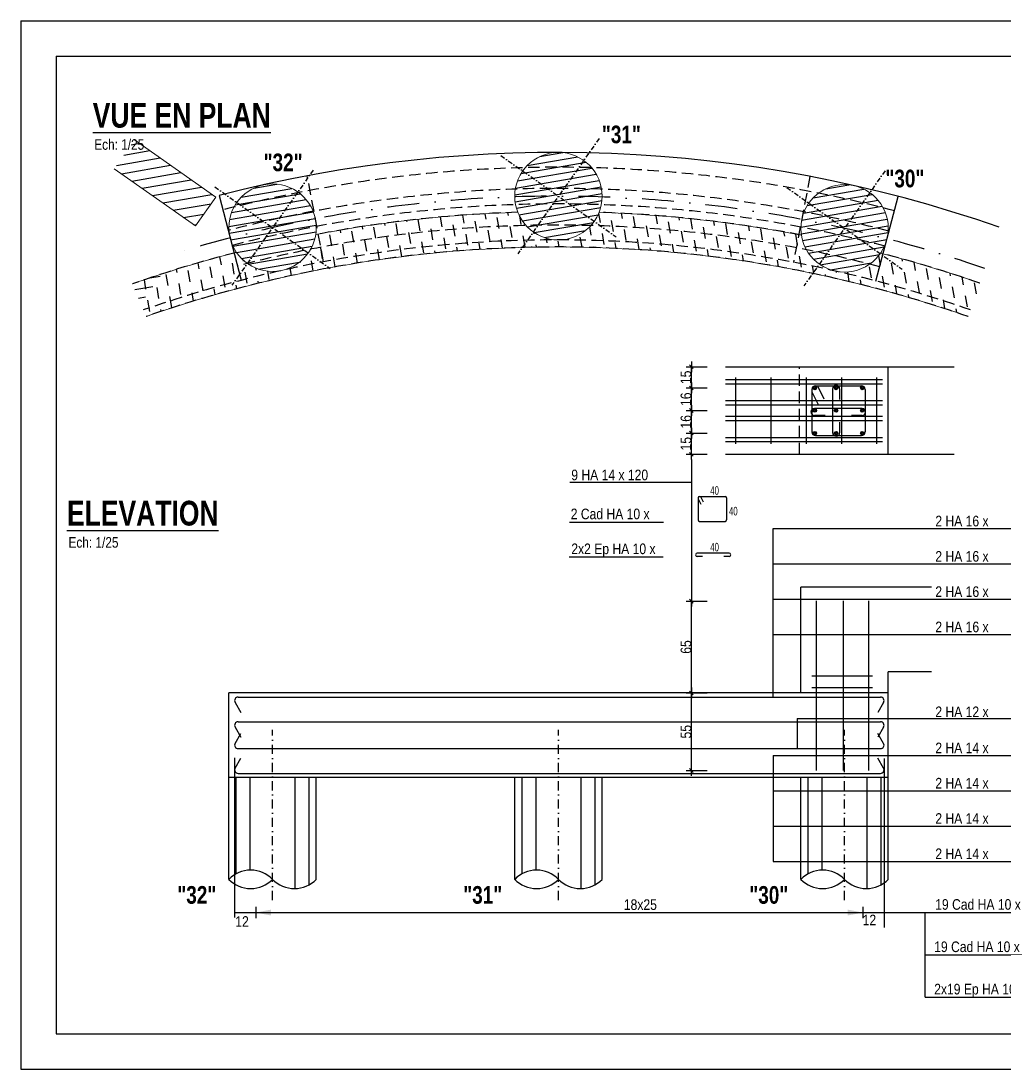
# Model space of a CAD drawing. Header units: centimetres. Extents: x 20328 to 51171, y -21855 to -16644.
# Drawn here: x 49071 to 50464, y -18525 to -17040 of the extents above; entities that cross this region are included whole.
import ezdxf
from ezdxf.enums import TextEntityAlignment as Align

# ---------------------------------------------------------------- set-up
doc = ezdxf.new("R2010")
doc.units = ezdxf.units.CM
doc.header["$LTSCALE"] = 25.4
doc.header["$PDMODE"] = 1
doc.header["$PDSIZE"] = -2
doc.linetypes.add('CACHEX2', pattern=[19.049999999999997, 12.7, -6.35])
doc.linetypes.add('TIRETPTX2', pattern=[50.8, 25.4, -12.7, 0, -12.7])
for name, color, linetype in [('01_cote_gen', 4, 'Continuous'), ('01_fenetres', 171, 'Continuous'), ('01_linteaux', 2, 'Continuous'), ('01_murs_sup', 2, 'CACHEX2'), ('01_poch_murs', 253, 'Continuous'), ('01_texte', 230, 'Continuous'), ('AA_COTES', 2, 'Continuous')]:
    doc.layers.add(name, color=color, linetype=linetype)
doc.layers.add('01_murs_coup', color=5, linetype='Continuous', lineweight=60)
doc.layers.add('01_PIEUX', color=5, linetype='Continuous', lineweight=60)
doc.styles.add('impact', font='impact.ttf')
doc.styles.add('MATTE_TXT', font='arial.ttf')
doc.styles.add('STYLE2', font='ARIALN.TTF')
doc.dimstyles.new('JB25', dxfattribs={"dimscale": 0.1, "dimtxt": 150, "dimasz": 15, "dimexe": 0.1, "dimexo": 0.1, "dimgap": 0.09, "dimtad": 1, "dimdec": 1, "dimlfac": 0.5, "dimdsep": 46, "dimtxsty": 'STYLE2', "dimblk1": 'BOND_G', "dimblk2": 'BOND_D', "dimsah": 1, "dimcen": 1.5, "dimdle": 0.01, "dimse1": 1, "dimse2": 1, "dimclrd": 4, "dimclre": 2, "dimclrt": 6, "dimazin": 2, "dimtfac": 2.333333333333333, "dimtdec": 1, "dimtix": 1, "dimtmove": 2, "dimatfit": 3, "dimldrblk": 'BOND_G', "dimfxl": 1, "dimtolj": 1, "dimtzin": 0, "dimarcsym": 0})
pattern_1 = [(189.7719540376384, (69945.57904699206, -52559.69455251344), (1.616650886203297, -9.386802699116355), [])]
pattern_2 = [(279.7719540376384, (91400.57958971316, -74080.18584103334), (18.33908930886609, -12.95025302152176), [15.875, -15.875])]

# ---------------------------------------------------------------- blocks, each defined once
blk = doc.blocks.new('BOND_G')
at = {"layer": 'AA_COTES', "color": 0}
for p, q in [((0, -5), (0, 14.99999999999999)), ((5, 0), (-5, 0)), ((1.767766952966312, 1.767766952966312), (-1.767766952966426, -1.767766952966426))]:
    blk.add_line(p, q, dxfattribs=at)
blk = doc.blocks.new('BOND_D')
at = {"layer": 'AA_COTES', "color": 0}
for p, q in [((5, 0), (-5, 0)), ((-1.767766952966312, -1.767766952966312), (1.767766952966426, 1.767766952966426)), ((0, 5), (0, -15))]:
    blk.add_line(p, q, dxfattribs=at)
blk = doc.blocks.new('*D257')
at = {"layer": '01_cote_gen', "color": 4, "lineweight": -2, "ltscale": 3, "transparency": 16777216}
blk.add_line((50021.20571341252, -18100.94591267376), (50021.20571341252, -17993.94591267376), dxfattribs=at)
at = {"layer": 'Defpoints', "color": 0, "ltscale": 3, "transparency": 16777216}
for p in [(50021.20571341252, -17992.44591267376), (50043.70571341252, -17992.44591267376), (50043.70571341252, -18102.44591267376)]:
    blk.add_point(p, dxfattribs=at)
at = {"layer": '01_cote_gen', "color": 4, "lineweight": -2, "ltscale": 3, "transparency": 16777216, "xscale": 1.5, "yscale": 1.5, "zscale": 1.5}
for name, p, rotation in [('BOND_D', (50021.20571341252, -17992.44591267376), 90), ('BOND_G', (50021.20571341252, -18102.44591267376), 270)]:
    blk.add_blockref(name, p, dxfattribs=dict(at, rotation=rotation))
at = {"layer": '01_cote_gen', "color": 6, "ltscale": 3, "transparency": 16777216, "insert": (50013.56881436751, -18047.44591267376), "char_height": 15, "attachment_point": 5, "rotation": 90, "style": 'STYLE2'}
blk.add_mtext('\\A1;55', dxfattribs=at)
blk = doc.blocks.new('*D258')
at = {"layer": '01_cote_gen', "color": 4, "lineweight": -2, "ltscale": 3, "transparency": 16777216}
blk.add_line((50021.20571341252, -17990.94591267376), (50021.20571341252, -17863.94591267376), dxfattribs=at)
at = {"layer": 'Defpoints', "color": 0, "ltscale": 3, "transparency": 16777216}
for p in [(50021.20571341252, -17862.44591267376), (50043.70571341252, -17862.44591267376), (50043.70571341252, -17992.44591267376)]:
    blk.add_point(p, dxfattribs=at)
at = {"layer": '01_cote_gen', "color": 4, "lineweight": -2, "ltscale": 3, "transparency": 16777216, "xscale": 1.5, "yscale": 1.5, "zscale": 1.5}
for name, p, rotation in [('BOND_D', (50021.20571341252, -17862.44591267376), 90), ('BOND_G', (50021.20571341252, -17992.44591267376), 270)]:
    blk.add_blockref(name, p, dxfattribs=dict(at, rotation=rotation))
at = {"layer": '01_cote_gen', "color": 6, "ltscale": 3, "transparency": 16777216, "insert": (50013.53811859671, -17927.44591267376), "char_height": 15, "attachment_point": 5, "rotation": 90, "style": 'STYLE2'}
blk.add_mtext('\\A1;65', dxfattribs=at)
blk = doc.blocks.new('*D279')
at = {"layer": '01_cote_gen', "color": 4, "lineweight": -2, "ltscale": 3, "transparency": 16777216}
blk.add_line((50021.20571341252, -17652.86484115092), (50021.20571341252, -17625.86484115092), dxfattribs=at)
at = {"layer": 'Defpoints', "color": 0, "ltscale": 3, "transparency": 16777216}
for p in [(50021.20571341252, -17624.36484115092), (50263.95712471929, -17624.36484115092), (50219.29487677512, -17654.36484115092)]:
    blk.add_point(p, dxfattribs=at)
at = {"layer": '01_cote_gen', "color": 4, "lineweight": -2, "ltscale": 3, "transparency": 16777216, "xscale": 1.5, "yscale": 1.5, "zscale": 1.5}
for name, p, rotation in [('BOND_D', (50021.20571341252, -17624.36484115092), 90), ('BOND_G', (50021.20571341252, -17654.36484115092), 270)]:
    blk.add_blockref(name, p, dxfattribs=dict(at, rotation=rotation))
at = {"layer": '01_cote_gen', "color": 6, "ltscale": 3, "transparency": 16777216, "insert": (50013.53811859671, -17639.36484115091), "char_height": 15, "attachment_point": 5, "rotation": 90, "style": 'STYLE2'}
blk.add_mtext('\\A1;15', dxfattribs=at)
blk = doc.blocks.new('*D259')
at = {"layer": '01_cote_gen', "color": 4, "lineweight": -2, "ltscale": 3, "transparency": 16777216}
blk.add_line((50021.20571341252, -17622.86484115092), (50021.20571341252, -17593.86484115092), dxfattribs=at)
at = {"layer": 'Defpoints', "color": 0, "ltscale": 3, "transparency": 16777216}
for p in [(50021.20571341252, -17592.36484115092), (50261.50101005346, -17592.36484115092), (50264.15101997911, -17624.36484115092)]:
    blk.add_point(p, dxfattribs=at)
at = {"layer": '01_cote_gen', "color": 4, "lineweight": -2, "ltscale": 3, "transparency": 16777216, "xscale": 1.5, "yscale": 1.5, "zscale": 1.5}
for name, p, rotation in [('BOND_D', (50021.20571341252, -17592.36484115092), 90), ('BOND_G', (50021.20571341252, -17624.36484115092), 270)]:
    blk.add_blockref(name, p, dxfattribs=dict(at, rotation=rotation))
at = {"layer": '01_cote_gen', "color": 6, "ltscale": 3, "transparency": 16777216, "insert": (50013.53811859671, -17608.36484115091), "char_height": 15, "attachment_point": 5, "rotation": 90, "style": 'STYLE2'}
blk.add_mtext('\\A1;16', dxfattribs=at)
blk = doc.blocks.new('*D280')
at = {"layer": '01_cote_gen', "color": 4, "lineweight": -2, "ltscale": 3, "transparency": 16777216}
blk.add_line((50021.20571341252, -17590.86484115092), (50021.20571341252, -17561.86484115092), dxfattribs=at)
at = {"layer": 'Defpoints', "color": 0, "ltscale": 3, "transparency": 16777216}
for p in [(50021.20571341252, -17560.36484115092), (50198.728754108, -17560.36484115092), (50198.728754108, -17592.36484115092)]:
    blk.add_point(p, dxfattribs=at)
at = {"layer": '01_cote_gen', "color": 4, "lineweight": -2, "ltscale": 3, "transparency": 16777216, "xscale": 1.5, "yscale": 1.5, "zscale": 1.5}
for name, p, rotation in [('BOND_D', (50021.20571341252, -17560.36484115092), 90), ('BOND_G', (50021.20571341252, -17592.36484115092), 270)]:
    blk.add_blockref(name, p, dxfattribs=dict(at, rotation=rotation))
at = {"layer": '01_cote_gen', "color": 6, "ltscale": 3, "transparency": 16777216, "insert": (50013.53811859671, -17576.36484115091), "char_height": 15, "attachment_point": 5, "rotation": 90, "style": 'STYLE2'}
blk.add_mtext('\\A1;16', dxfattribs=at)
blk = doc.blocks.new('*D281')
at = {"layer": '01_cote_gen', "color": 4, "lineweight": -2, "ltscale": 3, "transparency": 16777216}
blk.add_line((50021.20571341252, -17558.86484115092), (50021.20571341252, -17531.86484115092), dxfattribs=at)
at = {"layer": 'Defpoints', "color": 0, "ltscale": 3, "transparency": 16777216}
for p in [(50021.20571341252, -17530.36484115092), (50075.21799407926, -17530.36484115092), (50043.70571341252, -17560.36484115092)]:
    blk.add_point(p, dxfattribs=at)
at = {"layer": '01_cote_gen', "color": 4, "lineweight": -2, "ltscale": 3, "transparency": 16777216, "xscale": 1.5, "yscale": 1.5, "zscale": 1.5}
for name, p, rotation in [('BOND_D', (50021.20571341252, -17530.36484115092), 90), ('BOND_G', (50021.20571341252, -17560.36484115092), 270)]:
    blk.add_blockref(name, p, dxfattribs=dict(at, rotation=rotation))
at = {"layer": '01_cote_gen', "color": 6, "ltscale": 3, "transparency": 16777216, "insert": (50013.53811859671, -17545.36484115091), "char_height": 15, "attachment_point": 5, "rotation": 90, "style": 'STYLE2'}
blk.add_mtext('\\A1;15', dxfattribs=at)

msp = doc.modelspace()

# ---------------------------------------------------------------- hatches: boundary and pattern name
at = {"layer": '01_murs_sup', "ltscale": 3}
h = msp.add_hatch(dxfattribs=at)
h.set_pattern_fill('DASH', color=256, scale=5, angle=279.7719540376384)
h.set_pattern_definition(pattern_2)
edge = h.paths.add_edge_path()
edge.add_line((49229.15387247226, -17412.88973046235), (49248.22865531177, -17459.19008159755))
edge.add_arc((49830.88830673661, -19132.65706083603), 1772.000000000036, 430.8031515004685, 469.1968484995317, ccw=False)
edge.add_line((50413.54795816145, -17459.19008159755), (50429.98869324681, -17411.97035870708))
edge.add_arc((49830.88830674028, -19132.65706082396), 1821.999999987415, 430.8031515004523, 435.4258155271214)
edge.add_arc((50238.228754108, -17334.22474540515), 62.00000000000363, 188.911239234014, 325.5647126333642, ccw=False)
edge.add_arc((49830.8883067362, -19132.65706083961), 1822.000000003618, 439.0501363402869, 448.1282236310857)
edge.add_arc((49832.81247281315, -17288.65806474439), 62.00000000109045, 324.77195403773254, 338.2533774456413, ccw=False)
edge.add_arc((49832.81247281411, -17288.65806474494), 61.99999999998545, 201.6270492187268, 324.7719540376384, ccw=False)
edge.add_arc((49830.88830673658, -19132.65706083606), 1822.000000000056, 451.7522030334052, 460.8212534282713)
edge.add_arc((49427.58811124219, -17333.30024455021), 62.00000000000039, 324.7719540376451, 350.946407242943, ccw=False)
edge.add_arc((49427.58811124219, -17333.30024455016), 62.0000000000291, 214.3200790159704, 324.7719540376384, ccw=False)
edge.add_arc((49830.88830673668, -19132.65706083618), 1822.000000000184, 464.4452328305836, 469.2845809839282)
h = msp.add_hatch(dxfattribs=at)
h.set_pattern_fill('DASH', color=256, scale=5, angle=279.7719540376384)
h.set_pattern_definition(pattern_2)
edge = h.paths.add_edge_path()
edge.add_line((49229.15387247226, -17412.88973046235), (49248.22865531177, -17459.19008159755))
edge.add_arc((49830.88830673661, -19132.65706083603), 1772.000000000036, 430.8031515004685, 469.1968484995317, ccw=False)
edge.add_line((50413.54795816145, -17459.19008159755), (50429.98869324679, -17411.97035870707))
edge.add_arc((49830.88830673879, -19132.65706082906), 1821.999999992736, 430.8031515004614, 435.4258155271166)
edge.add_arc((50238.228754108, -17334.22474540515), 62.00000000000363, 188.911239234014, 325.5647126333642, ccw=False)
edge.add_arc((49830.8883067362, -19132.65706083961), 1822.000000003618, 439.0501363402869, 448.1282236310857)
edge.add_arc((49832.81247281315, -17288.65806474439), 62.00000000109045, 324.77195403773254, 338.2533774456413, ccw=False)
edge.add_arc((49832.81247281411, -17288.65806474494), 61.99999999998545, 201.6270492187268, 324.7719540376384, ccw=False)
edge.add_arc((49830.88830673658, -19132.65706083606), 1822.000000000056, 451.7522030334052, 460.8212534282713)
edge.add_arc((49427.58811124219, -17333.30024455021), 62.00000000000039, 324.7719540376451, 350.946407242943, ccw=False)
edge.add_arc((49427.58811124219, -17333.30024455016), 62.0000000000291, 214.3200790159704, 324.7719540376384, ccw=False)
edge.add_arc((49830.88830673668, -19132.65706083618), 1822.000000000184, 464.4452328305836, 469.2845809839282)
at = {"layer": '01_poch_murs', "ltscale": 3}
h = msp.add_hatch(dxfattribs=at)
h.set_pattern_fill('ANSI31', color=256, scale=4, angle=144.7719540376384)
h.set_pattern_definition([(189.7719540376384, (75039.63777178436, -62526.81300751203), (2.155534514937729, -12.51573693215514), [])])
edge = h.paths.add_edge_path()
edge.add_line((49229.15387247225, -17412.88973046232), (49240.67032903338, -17440.84370441316))
edge.add_line((49240.67032903338, -17440.84370441316), (49270.15688539045, -17399.08725459365))
edge.add_arc((49830.88830674384, -19132.65706085674), 1822.000000021967, 467.9240481986909, 469.2845809839276)
h.paths.add_polyline_path([(49232.14345015665, -17208.87696750505), (49203.3018384099, -17249.72009950849), (49318.29255620916, -17330.92145392399), (49347.13416795594, -17290.07832192058)])
at = {"layer": '01_poch_murs'}
h = msp.add_hatch(dxfattribs=at)
h.set_pattern_fill('ANSI31', color=256, scale=3, angle=144.7719540376384)
h.set_pattern_definition([(189.7719540376384, (69540.16276569816, -52514.1278718532), (1.616650886203297, -9.386802699116355), [])])
h.paths.add_polyline_path([(49797.04887424812, -17339.30354842916, 0.4142135623730951), (49883.45795649836, -17324.42166331092), (49832.81247281413, -17288.65806474493)])
h.paths.add_polyline_path([(49832.81247281413, -17288.65806474493), (49883.45795649836, -17324.42166331092, 0.4142135623730951), (49868.57607138011, -17238.01258106068)])
h.paths.add_polyline_path([(49797.04887424812, -17339.30354842916), (49832.81247281413, -17288.65806474493), (49782.16698912988, -17252.89446617893, 0.4142135623730951)])
h.paths.add_polyline_path([(49782.16698912988, -17252.89446617893), (49832.81247281413, -17288.65806474493), (49868.57607138011, -17238.01258106068, 0.4142135623730951)])
h = msp.add_hatch(dxfattribs=at)
h.set_pattern_fill('ANSI31', color=256, scale=3, angle=144.7719540376384)
h.set_pattern_definition([(189.7719540376384, (69134.93840412624, -52558.77005165846), (1.616650886203297, -9.386802699116355), [])])
h.paths.add_polyline_path([(49391.82451267619, -17383.94572823444, 0.4142135623730951), (49478.23359492642, -17369.06384311621), (49427.58811124218, -17333.30024455021)])
h.paths.add_polyline_path([(49427.58811124218, -17333.30024455021), (49478.23359492642, -17369.06384311621, 0.4142135623730951), (49463.35170980818, -17282.65476086597)])
h.paths.add_polyline_path([(49391.82451267619, -17383.94572823444), (49427.58811124218, -17333.30024455021), (49376.94262755795, -17297.5366459842, 0.4142135623730951)])
h.paths.add_polyline_path([(49376.94262755795, -17297.5366459842), (49427.58811124218, -17333.30024455021), (49463.35170980818, -17282.65476086597, 0.4142135623730951)])
h = msp.add_hatch(dxfattribs=at)
h.set_pattern_fill('ANSI31', color=256, scale=3, angle=144.7719540376384)
h.set_pattern_definition(pattern_1)
h.paths.add_polyline_path([(50202.465155542, -17384.87022908941, 0.4142135623730951), (50288.87423779223, -17369.98834397117), (50238.22875410799, -17334.22474540518)])
h.paths.add_polyline_path([(50238.22875410799, -17334.22474540518), (50288.87423779223, -17369.98834397117, 0.4142135623730951), (50273.99235267399, -17283.57926172094)])
h.paths.add_polyline_path([(50202.465155542, -17384.87022908941), (50238.22875410799, -17334.22474540518), (50187.58327042375, -17298.46114683918, 0.4142135623730951)])
h.paths.add_polyline_path([(50187.58327042375, -17298.46114683918), (50238.22875410799, -17334.22474540518), (50273.99235267399, -17283.57926172094, 0.4142135623730951)])
h = msp.add_hatch(dxfattribs=at)
h.set_pattern_fill('ANSI31', color=256, scale=3, angle=144.7719540376384)
h.set_pattern_definition(pattern_1)
h.paths.add_polyline_path([(50202.465155542, -17384.87022908941, 0.4142135623730951), (50288.87423779223, -17369.98834397117), (50238.22875410799, -17334.22474540518)])
h.paths.add_polyline_path([(50238.22875410799, -17334.22474540518), (50288.87423779223, -17369.98834397117, 0.4142135623730951), (50273.99235267399, -17283.57926172094)])
h.paths.add_polyline_path([(50202.465155542, -17384.87022908941), (50238.22875410799, -17334.22474540518), (50187.58327042375, -17298.46114683918, 0.4142135623730951)])
h.paths.add_polyline_path([(50187.58327042375, -17298.46114683918), (50238.22875410799, -17334.22474540518), (50273.99235267399, -17283.57926172094, 0.4142135623730951)])

# ---------------------------------------------------------------- linework, layer by layer
at = {"layer": '01_fenetres', "ltscale": 30}
for p, q in [((49121.00670880967, -17090.41257461515), (51121.00670880967, -17090.41257461515)), ((49121.00670880967, -17090.41257461515), (49121.00670880967, -18475.41257461515)), ((49121.00670880967, -18475.41257461515), (51121.00670880967, -18475.41257461515))]:
    msp.add_line(p, q, dxfattribs=at)
at = {"layer": '01_linteaux', "linetype": 'TIRETPTX2', "ltscale": 0.01}
for p, q in [((49890.49569630767, -17206.97180073809), (49775.12924932058, -17370.34432875176)), ((49751.12620880728, -17230.97484125139), (49914.49873682095, -17346.34128823846)), ((49485.27133473572, -17251.61398054338), (49369.90488774863, -17414.98650855703)), ((50295.91197760153, -17252.53848139834), (50180.54553061446, -17415.91100941201)), ((50295.91197760153, -17252.53848139834), (50180.54553061446, -17415.91100941201)), ((49345.90184723535, -17275.61702105666), (49509.27437524902, -17390.98346804375)), ((50156.54249010116, -17276.54152191164), (50319.91501811483, -17391.90796889873)), ((50156.54249010116, -17276.54152191164), (50319.91501811483, -17391.90796889873))]:
    msp.add_line(p, q, dxfattribs=at)
at = {"layer": '01_linteaux', "linetype": 'CACHEX2', "ltscale": 0.05}
msp.add_line((50189.19689707139, -17260.63917788395), (50165.88615981983, -17382.42837908336), dxfattribs=at)
msp.add_line((50189.19689707139, -17260.63917788395), (50165.88615981983, -17382.42837908336), dxfattribs=at)
at = {"layer": '01_linteaux', "linetype": 'Continuous', "ltscale": 0.05}
for p, q in [((49351.76570781741, -17287.8596369423), (49382.93632810385, -17407.87793734252)), ((50282.74057907141, -17408.89561446766), (50314.18260026643, -17288.94812886178))]:
    msp.add_line(p, q, dxfattribs=at)
at = {"layer": '01_linteaux'}
for p, q in [((50069.71164236755, -17530.36484115092), (50393.62262056216, -17530.36484115092)), ((50300.228754108, -17654.36484115092), (50300.228754108, -17530.36484115092)), ((50069.71164236755, -17548.36484115092), (50292.228754108, -17548.36484115092)), ((50084.228754108, -17639.36484115091), (50084.228754108, -17545.36484115091)), ((50134.228754108, -17639.36484115091), (50134.228754108, -17545.36484115091)), ((50184.228754108, -17639.36484115092), (50184.228754108, -17545.36484115092)), ((50234.228754108, -17639.36484115092), (50234.228754108, -17545.36484115092)), ((50284.228754108, -17639.36484115092), (50284.228754108, -17545.36484115092)), ((50069.71164236755, -17554.36484115092), (50292.228754108, -17554.36484115092)), ((50192.06785233178, -17562.36484115092), (50192.06785233178, -17622.76826213236)), ((50192.06785233178, -17565.90145495121), (50201.15760302161, -17584.57084698671)), ((50197.06785233178, -17557.36484115092), (50262.45712471929, -17557.36484115092)), ((50199.98356650023, -17557.36484115092), (50209.07331719006, -17576.03423318642)), ((50221.28083120406, -17561.66304572996), (50221.28083120406, -17623.82068972877)), ((50231.28083120406, -17561.66304572996), (50231.28083120406, -17576.66304572996)), ((50267.45712471929, -17562.36484115092), (50267.45712471929, -17622.76826213236)), ((50069.71164236755, -17578.36484115092), (50292.228754108, -17578.36484115092)), ((50069.71164236755, -17584.36484115092), (50292.228754108, -17584.36484115092)), ((50263.03706575475, -17589.36484115092), (50195.69586298325, -17589.36484115092)), ((50069.71164236755, -17600.36484115092), (50292.228754108, -17600.36484115092)), ((50069.71164236755, -17606.36484115092), (50292.228754108, -17606.36484115092)), ((50210.69586298325, -17599.36484115092), (50195.69586298325, -17599.36484115092)), ((50231.28083120406, -17608.82068972877), (50231.28083120406, -17623.82068972877)), ((50263.03706575475, -17599.36484115092), (50248.03706575475, -17599.36484115092)), ((50069.71164236755, -17630.36484115092), (50292.228754108, -17630.36484115092)), ((50069.71164236755, -17636.36484115092), (50292.228754108, -17636.36484115092)), ((50197.06785233178, -17627.76826213236), (50262.45712471929, -17627.76826213236)), ((50069.71164236755, -17654.36484115092), (50393.62262056216, -17654.36484115092)), ((50032.86258729489, -17714.09201504553), (50068.86258729489, -17714.09201504553)), ((50034.02887296227, -17714.09201504553), (50037.66477323821, -17721.55977185973)), ((50030.86258729489, -17716.09201504553), (50030.86258729489, -17747.41948093082)), ((50030.86258729489, -17717.50666056564), (50034.49848757082, -17724.97441737985)), ((50070.86258729489, -17716.09201504553), (50070.86258729489, -17747.41948093082)), ((50032.86258729489, -17749.41948093082), (50068.86258729489, -17749.41948093082)), ((50074.56613406546, -17794.34483408865), (50029.56613406546, -17794.34483408865)), ((50037.06613406546, -17799.34483408865), (50029.56613406546, -17799.34483408865)), ((50074.56613406546, -17799.34483408865), (50067.06613406546, -17799.34483408865)), ((50361.65520193474, -17842.44591267376), (50176.228754108, -17842.44591267376)), ((50176.228754108, -17992.44591267376), (50176.228754108, -17842.44591267376)), ((50198.23081591153, -17861.99453503234), (50198.23081591153, -18102.44591352397)), ((50236.23081591153, -17861.99453418213), (50236.23081591153, -18102.44591267376)), ((50272.228754108, -17861.99453418213), (50272.228754108, -18102.44591267376)), ((50191.90213040932, -17968.34283648923), (50277.69400502444, -17968.34283648923)), ((50361.65520193475, -17962.44591267376), (50300.228754108, -17962.44591267376)), ((50300.228754108, -18112.44591267376), (50300.22875410799, -17962.44591267376)), ((50300.228754108, -17992.44591267376), (49365.58811124218, -17992.44591267376)), ((49365.58811124218, -18112.44591267376), (49365.58811124218, -17992.44591267376)), ((50191.90213040932, -17984.60865641799), (50277.69400502444, -17984.60865641799)), ((49374.50260622455, -18005.94591267376), (49382.67247920563, -18020.09654776837)), ((49378.83273324346, -17998.44591267376), (50289.22875410801, -17998.44591267376)), ((50293.55888112694, -18005.94591267376), (50285.38900814586, -18020.09654776837)), ((49374.50260622455, -18040.94591267376), (49382.67247920563, -18055.09654776837)), ((49378.83273324346, -18033.44591267376), (50289.22875410801, -18033.44591267376)), ((50293.55888112694, -18040.94591267376), (50285.38900814586, -18055.09654776837)), ((49374.50260622455, -18063.94591267376), (49382.67247920563, -18049.79527757915)), ((50293.55888112694, -18063.94591267376), (50285.38900814586, -18049.79527757915)), ((49378.83273324346, -18071.44591267376), (50289.22875410801, -18071.44591267376)), ((49374.50260622455, -18098.94591267376), (49382.67247920563, -18084.79527757915)), ((50293.55888112694, -18098.94591267376), (50285.38900814586, -18084.79527757915)), ((50300.228754108, -18112.44591267376), (49365.58811124219, -18112.44591267376)), ((49365.5881112422, -18256.65548092513), (49365.5881112422, -18112.44591267376)), ((49378.83273324346, -18106.44591267376), (50289.22875410801, -18106.44591267376)), ((49489.58811124221, -18256.65548092513), (49489.58811124221, -18112.44591267376)), ((49770.81247281415, -18256.65548092514), (49770.81247281415, -18112.44591267376)), ((49894.81247281415, -18256.65548092514), (49894.81247281415, -18112.44591267376)), ((50176.228754108, -18256.65548092514), (50176.228754108, -18112.44591267376)), ((50300.22875410801, -18256.65548092514), (50300.22875410801, -18112.44591267376))]:
    msp.add_line(p, q, dxfattribs=at)
at = {"layer": '01_linteaux', "linetype": 'TIRETPTX2', "ltscale": 0.02}
for p, q in [((49427.5881112422, -18286.0181137717), (49427.58811124218, -18044.94599550818)), ((49832.81247281415, -18286.0181137717), (49832.81247281415, -18044.94599550818)), ((50238.228754108, -18286.0181137717), (50238.22875410799, -18044.94599550818))]:
    msp.add_line(p, q, dxfattribs=at)
at = {"layer": '01_linteaux', "const_width": 3}
for points in [[(50197.478754108, -17560.36484115092, -1), (50194.978754108, -17560.36484115092, -1)], [(50227.478754108, -17560.36484115092, -1), (50224.978754108, -17560.36484115092, -1)], [(50264.6870756804, -17560.36484115092, -1), (50262.1870756804, -17560.36484115092, -1)], [(50197.478754108, -17592.36484115092, -1), (50194.978754108, -17592.36484115092, -1)], [(50227.478754108, -17592.36484115092, -1), (50224.978754108, -17592.36484115092, -1)], [(50264.6870756804, -17592.36484115092, -1), (50262.1870756804, -17592.36484115092, -1)], [(50197.478754108, -17624.36484115092, -1), (50194.978754108, -17624.36484115092, -1)], [(50227.478754108, -17624.36484115092, -1), (50224.978754108, -17624.36484115092, -1)], [(50264.6870756804, -17624.36484115092, -1), (50262.1870756804, -17624.36484115092, -1)]]:
    msp.add_lwpolyline(points, format="xyb", close=True, dxfattribs=at)
at = {"layer": '01_linteaux'}
for centre in [(50196.228754108, -17560.36484115092), (50226.228754108, -17560.36484115092), (50263.4370756804, -17560.36484115092), (50196.228754108, -17592.36484115092), (50226.228754108, -17592.36484115092), (50263.4370756804, -17592.36484115092), (50196.228754108, -17624.36484115092), (50226.228754108, -17624.36484115092), (50263.4370756804, -17624.36484115092)]:
    msp.add_circle(centre, 2.5, dxfattribs=at)
at = {"layer": '01_linteaux', "linetype": 'Continuous', "ltscale": 0.05}
msp.add_arc((49830.88830673663, -19132.65706083601), 1905.999999999999, 70.80315150082966, 104.5589499461796, dxfattribs=at)
msp.add_arc((49830.88830673663, -19132.65706083601), 1905.999999999999, 70.80315150082966, 104.5589499461796, dxfattribs=at)
at = {"layer": '01_linteaux', "linetype": 'CACHEX2', "ltscale": 0.05}
for radius, start, end in [(1884.999999999999, 75.31144724466284, 104.558949946163), (1854.999999999999, 75.31144724466303, 104.5589499461629), (1832.999999999999, 75.311447244663, 104.558949946163), (1802.999999999999, 75.31144724466316, 104.5589499461632), (1781.999999999999, 70.80315150082966, 109.2147894600547), (1781.999999999999, 70.80315150082966, 109.2147894600547)]:
    msp.add_arc((49830.88830673663, -19132.65706083601), radius, start, end, dxfattribs=at)
at = {"layer": '01_linteaux', "linetype": 'TIRETPTX2', "ltscale": 0.07}
msp.add_arc((49830.88830673663, -19132.65706083602), 1844.000000000004, 70.80315150082966, 106.7007011027754, dxfattribs=at)
msp.add_arc((49830.88830673663, -19132.65706083602), 1844.000000000004, 70.80315150082966, 106.7007011027754, dxfattribs=at)
at = {"layer": '01_linteaux'}
for centre, radius, start, end in [((50197.06785233178, -17562.36484115092), 5, 90, 180), ((50226.28083120406, -17561.66304572996), 5, 0, 180), ((50262.45712471929, -17562.36484115092), 5, 0, 90), ((50195.69586298325, -17594.36484115092), 5, 90, 270), ((50263.03706575475, -17594.36484115092), 5, 270, 90), ((50197.06785233178, -17622.76826213236), 5, 180, 270), ((50226.28083120406, -17623.82068972877), 5, 180, 0), ((50262.45712471929, -17622.76826213236), 5, 270, 0), ((50032.86258729489, -17716.09201504553), 2, 90, 180), ((50068.86258729489, -17716.09201504553), 2, 0, 90), ((50032.86258729489, -17747.41948093082), 2, 180, 270), ((50068.86258729489, -17747.41948093082), 2, 270, 0), ((50029.56613406546, -17796.84483408865), 2.5, 90, 270), ((50074.56613406546, -17796.84483408865), 2.5, 270, 90), ((49378.83273324346, -18003.44591267376), 5, 90, 209.9999999999477), ((50289.22875410801, -18003.44591267376), 5, 330.0000000000192, 90), ((49378.83273324346, -18038.44591267376), 5, 90, 209.9999999999477), ((50289.22875410801, -18038.44591267376), 5, 330.0000000000192, 90), ((49378.83273324346, -18066.44591267376), 5, 150.0000000000522, 270), ((50289.22875410801, -18066.44591267376), 5, 270, 30.00000000010016), ((49378.83273324346, -18101.44591267376), 5, 150.0000000000522, 270), ((50289.22875410801, -18101.44591267376), 5, 270, 30.00000000010016), ((49396.58811124218, -18286.79521198022), 43.23659778560273, 44.19387071995403, 135.806129280046), ((49801.81247281415, -18286.79521198022), 43.23659778560273, 44.19387071995403, 135.806129280046), ((50207.228754108, -18286.79521198022), 43.23659778560273, 44.19387071995403, 135.806129280046), ((49396.58811124218, -18226.51574987001), 43.23659778560273, 224.193870719954, 315.806129280046), ((49458.58811124218, -18226.51574987001), 43.23659778560273, 224.193870719954, 315.806129280046), ((49801.81247281415, -18226.51574987001), 43.23659778560273, 224.193870719954, 315.806129280046), ((49863.81247281415, -18226.51574987001), 43.23659778560273, 224.193870719954, 315.806129280046), ((50207.228754108, -18226.51574987001), 43.23659778560273, 224.193870719954, 315.806129280046), ((50269.228754108, -18226.51574987001), 43.23659778560273, 224.193870719954, 315.806129280046)]:
    msp.add_arc(centre, radius, start, end, dxfattribs=at)
at = {"layer": '01_murs_coup', "linetype": 'Continuous', "lineweight": 5}
for p, q in [((49232.14345015667, -17208.87696750506), (49347.13416795594, -17290.07832192058)), ((49203.3018384099, -17249.72009950849), (49318.29255620916, -17330.92145392399)), ((49347.13416795594, -17290.07832192058), (49318.29255620917, -17330.92145392399))]:
    msp.add_line(p, q, dxfattribs=at)
for radius, start, end in [(1821.999999999999, 91.75220303354384, 100.8212534284771), (1821.999999999999, 79.05013634004115, 88.12822363112275), (1821.999999999999, 79.05013634004115, 88.12822363112275), (1821.999999999999, 104.4452328303681, 109.2845809835875), (1771.999999999999, 70.80315150082966, 109.1968484991704), (1771.999999999999, 70.80315150082966, 109.1968484991704), (1821.999999999999, 70.80315150082966, 75.4258155272615), (1821.999999999999, 70.80315150082966, 75.4258155272615)]:
    msp.add_arc((49830.88830673661, -19132.65706083601), radius, start, end, dxfattribs=at)
at = {"layer": '01_murs_sup', "ltscale": 0.05}
for p, q in [((49499.82498123962, -17381.67988379718), (49476.7880270524, -17259.83859875071)), ((50174.22875410799, -17654.36484115092), (50174.22875410799, -17530.36484115092))]:
    msp.add_line(p, q, dxfattribs=at)
for radius, start, end in [(1821.999999999999, 91.75220303354384, 100.8212534284771), (1821.999999999999, 79.05013634004115, 88.12822363112275), (1821.999999999999, 79.05013634004115, 88.12822363112275), (1821.999999999999, 104.4452328303681, 109.2845809835875), (1771.999999999999, 70.80315150082966, 109.1968484991704), (1771.999999999999, 70.80315150082966, 109.1968484991704), (1821.999999999999, 70.80315150082966, 75.4258155272615), (1821.999999999999, 70.80315150082966, 75.4258155272615)]:
    msp.add_arc((49830.88830673661, -19132.65706083601), radius, start, end, dxfattribs=at)
at = {"layer": '01_PIEUX', "linetype": 'Continuous', "lineweight": 5}
for centre in [(49832.81247281413, -17288.65806474493), (49427.58811124218, -17333.30024455021), (50238.22875410799, -17334.22474540518), (50238.22875410799, -17334.22474540518)]:
    msp.add_circle(centre, 62, dxfattribs=at)
at = {"layer": '01_poch_murs'}
for p, q in [((49375.58811124217, -18112.44591267376), (49375.58811124221, -18249.0009877115)), ((49395.58811124216, -18112.44591267376), (49395.58811124221, -18243.57018001871)), ((49459.5881112422, -18269.74078183153), (49459.58811124216, -18112.44591267376)), ((49479.5881112422, -18264.30997413873), (49479.58811124216, -18112.44591267376)), ((49780.81247281409, -18112.44591267376), (49780.81247281415, -18249.00098771151)), ((49800.8124728141, -18112.44591267376), (49800.81247281415, -18243.57018001871)), ((49864.81247281415, -18269.74078183154), (49864.81247281409, -18112.44591267376)), ((49884.81247281415, -18264.30997413873), (49884.81247281409, -18112.44591267376)), ((50186.22875410796, -18112.44591267376), (50186.22875410801, -18249.00098771151)), ((50206.22875410797, -18112.44591267376), (50206.22875410801, -18243.57018001871)), ((50270.228754108, -18269.74078183154), (50270.22875410797, -18112.44591267376)), ((50290.228754108, -18264.30997413873), (50290.22875410796, -18112.44591267376))]:
    msp.add_line(p, q, dxfattribs=at)
at = {"layer": '01_texte', "ltscale": 30}
for p, q in [((49071.00670880967, -17040.41257461515), (49071.00670880967, -18525.41257461515)), ((49071.00670880967, -17040.41257461515), (51171.00670880967, -17040.41257461515)), ((50021.20571341252, -17661.86484115092), (50021.20571341252, -17854.94591267376)), ((50021.20571341252, -17694.32666429723), (49848.87857234033, -17694.32666429723)), ((50137.09887197927, -17998.44591267376), (50137.09887197927, -17759.68763692913)), ((50137.09887197927, -17759.68763692913), (50732.32639784202, -17759.68763692913)), ((50137.09887197927, -17809.68763692913), (50760.94768281839, -17809.68763692913)), ((50137.09887197927, -17859.68763692913), (50785.04498179134, -17859.68763692913)), ((50137.09887197927, -17909.68763692913), (50814.95868862696, -17909.68763692913)), ((50170.95150255303, -18028.97367842611), (50170.95150255303, -18071.44591267376)), ((50170.95150255303, -18028.97367842611), (50674.57212393896, -18028.97367842611)), ((50137.09887197927, -18081.1296838969), (50137.09887197927, -18231.1296838969)), ((50137.09887197927, -18081.1296838969), (50814.95868862696, -18081.1296838969)), ((50137.09887197927, -18131.1296838969), (50785.04498179134, -18131.1296838969)), ((50137.09887197927, -18181.1296838969), (50760.94768281839, -18181.1296838969)), ((50137.09887197927, -18231.1296838969), (50732.32639784202, -18231.1296838969)), ((49071.00670880967, -18525.41257461515), (51171.00670880967, -18525.41257461515))]:
    msp.add_line(p, q, dxfattribs=at)
at = {"layer": '01_texte', "linetype": 'Continuous'}
for p, q in [((49848.50101857845, -17750.39775471715), (49981.60905773583, -17750.39775471715)), ((49848.16305797546, -17799.82094772571), (49981.27217990927, -17799.82094772571)), ((49373.83273324346, -18084.68635922212), (49373.83273324346, -18310.57446872786)), ((50294.22875410801, -18085.47207831165), (50294.22875410801, -18324.99804395381)), ((49373.83273324346, -18303.70234645421), (50294.22875410801, -18303.70234645421)), ((49403.83273324346, -18295.70234645423), (49403.83273324346, -18311.70234645423)), ((50264.22875410801, -18295.70234645421), (50264.22875410801, -18311.70234645421)), ((50294.22875410801, -18303.70234645421), (50766.97349359202, -18303.70234645421)), ((50352.48429274291, -18423.67683573062), (50352.48429274291, -18303.70234645421)), ((50352.4842927429, -18363.67683573062), (50495.59370391649, -18363.67683573062)), ((50352.48429274291, -18423.67683573062), (50495.59370391649, -18423.67683573062))]:
    msp.add_line(p, q, dxfattribs=at)
for points in [[(49403.83273324346, -18303.70234645423), (49425.53273324346, -18299.50234645423), (49425.53273324346, -18303.70234645423)], [(49403.83273324346, -18303.70234645421), (49425.53273324346, -18307.90234645422), (49425.53273324346, -18303.70234645423)], [(50264.22875410799, -18303.70234645421), (50242.52875410797, -18299.50234645421), (50242.52875410797, -18303.70234645421)], [(50264.22875410799, -18303.7023464542), (50242.52875410797, -18307.90234645421), (50242.52875410797, -18303.70234645421)]]:
    msp.add_solid(points, dxfattribs=at)

# ---------------------------------------------------------------- texts
at = {"layer": '01_texte', "style": 'impact'}
for s, p in [('%%UVUE EN PLAN', (49172.70555687262, -17202.04044683534)), ('%%UELEVATION', (49136.21158623969, -17765.81141951011))]:
    msp.add_text(s, height=35, dxfattribs=at).set_placement(p, align=Align.BOTTOM_LEFT)
for s, p in [('"31"', (49921.93042451761, -17221.14724377452)), ('"32"', (49442.54539068774, -17260.75104495942)), ('"30"', (50323.76401090759, -17283.62335116835)), ('"32"', (49320.23491655442, -18298.67646184288)), ('"31"', (49725.45927812639, -18298.6764618429)), ('"30"', (50130.87555942024, -18298.6764618429))]:
    msp.add_text(s, height=25, rotation=359.9999999483067, dxfattribs=at).set_placement(p, align=Align.BOTTOM_CENTER)
at = {"layer": '01_texte', "style": 'MATTE_TXT', "width": 0.8}
for p in [(49210.31506833903, -17227.45280488353), (49173.8210977061, -17791.22377755831)]:
    msp.add_text('Ech: 1/25', height=15, dxfattribs=at).set_placement(p, align=Align.BOTTOM_CENTER)
at = {"layer": '01_texte', "style": 'STYLE2'}
for s, p in [('9 HA 14 x 120', (49850.9914462667, -17691.15091415595)), ('2 Cad HA 10 x', (49850.16889774897, -17746.39775471715)), ('2x2 Ep HA 10 x', (49850.99865844105, -17795.82094772571)), ('19 Cad HA 10 x', (50366.74854062829, -18299.70234645421)), ('19 Cad HA 10 x', (50365.32018244827, -18359.67683573062)), ('2x19 Ep HA 10 x', (50365.32018244827, -18419.67683573062))]:
    msp.add_text(s, height=15, dxfattribs=at).set_placement(p)
at = {"layer": '01_texte', "style": 'STYLE2', "width": 0.8}
for p in [(50060.22240628062, -17711.71182784077), (50086.73556608766, -17740.95136346159), (50060.22240628062, -17791.9646468839)]:
    msp.add_text('40', height=12, dxfattribs=at).set_placement(p, align=Align.RIGHT)
at = {"layer": '01_texte', "style": 'STYLE2'}
for s, p in [('2 HA 16 x', (50442.37417958058, -17756.51188678784)), ('2 HA 16 x', (50442.37417958058, -17806.51188678784)), ('2 HA 16 x', (50442.37417958058, -17856.51188678784)), ('2 HA 16 x', (50442.37417958058, -17906.51188678784)), ('2 HA 12 x', (50442.37417958058, -18026.77373900047)), ('2 HA 14 x', (50442.37417958058, -18077.95393375562)), ('2 HA 14 x', (50442.37417958058, -18127.95393375562)), ('2 HA 14 x', (50442.37417958058, -18177.95393375562)), ('2 HA 14 x', (50442.37417958058, -18227.95393375562)), ('18x25', (49972.29494072037, -18299.95255174445)), ('12', (49393.89688993364, -18323.86008872887)), ('12', (50283.02025450318, -18321.75476444039))]:
    msp.add_text(s, height=15, dxfattribs=at).set_placement(p, align=Align.RIGHT)

# ---------------------------------------------------------------- dimensions: what is measured, and where the dimension line sits
at = {"layer": '01_cote_gen', "ltscale": 3}
for base, p1, p2, picture, middle in [((50021.20571341252, -17530.36484115092), (50043.70571341252, -17560.36484115092), (50075.21799407926, -17530.36484115092), '*D281', (50013.53811859671, -17545.36484115091)), ((50021.20571341252, -17560.36484115092), (50198.728754108, -17592.36484115092), (50198.728754108, -17560.36484115092), '*D280', (50013.53811859671, -17576.36484115091)), ((50021.20571341252, -17592.36484115092), (50264.15101997911, -17624.36484115092), (50261.50101005346, -17592.36484115092), '*D259', (50013.53811859671, -17608.36484115091)), ((50021.20571341252, -17624.36484115092), (50219.29487677512, -17654.36484115092), (50263.95712471929, -17624.36484115092), '*D279', (50013.53811859671, -17639.36484115091)), ((50021.20571341252, -17862.44591267376), (50043.70571341252, -17992.44591267376), (50043.70571341252, -17862.44591267376), '*D258', (50013.53811859671, -17927.44591267376)), ((50021.20571341252, -17992.44591267376), (50043.70571341252, -18102.44591267376), (50043.70571341252, -17992.44591267376), '*D257', (50013.56881436751, -18047.44591267376))]:
    dim = msp.add_linear_dim(base=base, p1=p1, p2=p2, angle=90, dimstyle='JB25', dxfattribs=at)
    dim.commit()
    dim.dimension.update_dxf_attribs({"geometry": picture, "text_midpoint": middle})

doc.saveas('drawing.dxf')
